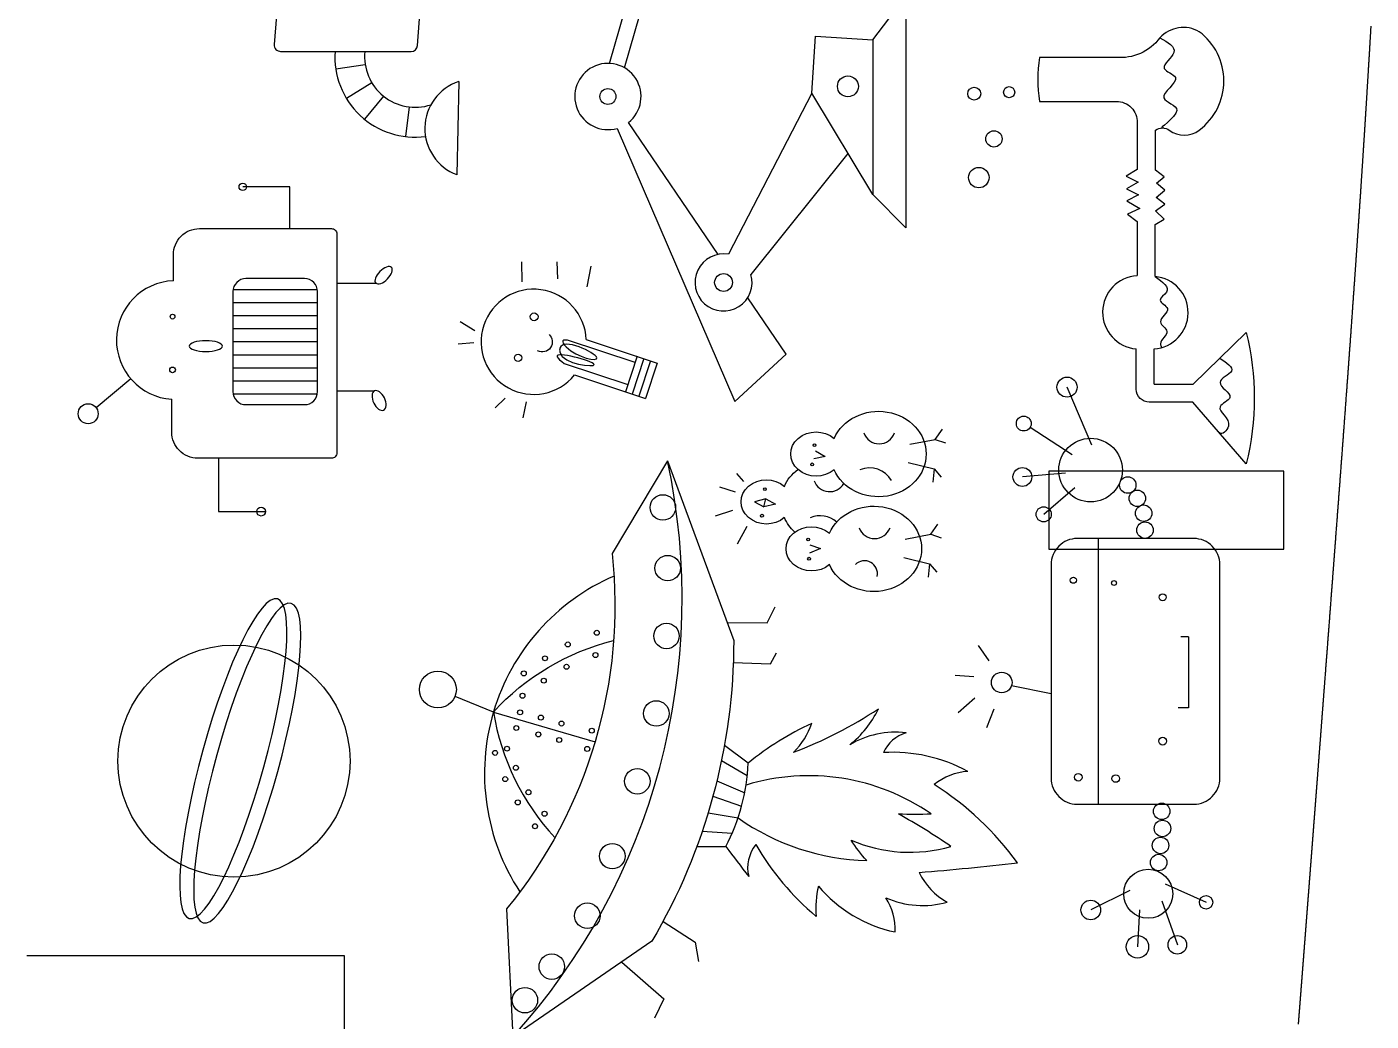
# Model space of a CAD drawing. Header units: millimetres. Extents: x -53 to 1579, y -453 to 381.
# Drawn here: x 303.3 to 354.8, y 187.3 to 225.4 of the extents above; entities that cross this region are included whole.
import ezdxf

# ---------------------------------------------------------------- set-up
doc = ezdxf.new("R2010")
doc.units = ezdxf.units.MM
doc.layers.add('design4', color=5, linetype='Continuous')
doc.layers.add('toCut', color=1, linetype='Continuous', true_color=0xff0000)

msp = doc.modelspace()

# ---------------------------------------------------------------- linework, layer by layer
at = {"layer": 'design4', "lineweight": -3}
for p, q in [((347.987, 211.727), (350.012, 213.712)), ((346.488, 211.727), (347.987, 211.727)), ((350.012, 208.679), (347.967, 211.039)), ((330.937, 197.21), (330.937, 197.21))]:
    msp.add_line(p, q, dxfattribs=at)
for points in [[(313.31, 231.409), (312.774, 224.743, 0.437917), (313.02, 224.477), (318.022, 224.477, 0.392661), (318.268, 224.705), (318.763, 231.371, 0.4361), (318.518, 231.636), (313.556, 231.636, 0.390901)], [(311.19, 215.274), (311.19, 211.444, 0.414214), (311.69, 210.944), (313.933, 210.944, 0.414214), (314.433, 211.444), (314.433, 215.274, 0.414214), (313.933, 215.774), (311.69, 215.774, 0.414214)], [(325.719, 205.238, -0.201036), (321.679, 191.63), (321.919, 186.727, 0.241469), (327.842, 208.793)], [(342.541, 204.815), (342.541, 196.636, 0.414214), (343.541, 195.636), (348.007, 195.636, 0.414214), (349.007, 196.636), (349.007, 204.815, 0.414214), (348.007, 205.815), (343.541, 205.815, 0.414214)]]:
    msp.add_lwpolyline(points, format="xyb", close=True, dxfattribs=at)
for points in [[(325.613, 224.02), (327.176, 229.436)], [(326.19, 223.854), (327.753, 229.269)], [(335.707, 224.92), (336.972, 226.597), (336.972, 217.718), (335.707, 218.991)], [(333.369, 222.878), (333.518, 225.068), (335.707, 224.92), (335.707, 218.991), (333.369, 222.878)], [(316.259, 223.97), (315.133, 223.796)], [(316.517, 223.269), (315.539, 222.679)], [(319.844, 223.326), (319.773, 219.756)], [(316.955, 222.768), (316.235, 221.879)], [(333.369, 222.878), (330.174, 216.705)], [(317.942, 222.353), (317.807, 221.215)], [(325.913, 221.531), (330.418, 211.064), (332.386, 212.878), (330.914, 215.041)], [(329.785, 216.701), (326.348, 221.756)], [(345.835, 221.755), (345.835, 219.96), (345.421, 219.693), (345.881, 219.463), (345.433, 219.209), (345.893, 218.978), (345.445, 218.748), (345.941, 218.458), (345.471, 218.24), (345.835, 217.963)], [(334.757, 220.571), (331.039, 215.935)], [(313.371, 217.691), (313.371, 219.29), (311.568, 219.29)], [(345.835, 217.963), (345.835, 215.887)], [(322.276, 215.656), (322.257, 216.423)], [(323.636, 215.771), (323.617, 216.423)], [(324.766, 215.465), (324.92, 216.251)], [(311.19, 215.359), (314.433, 215.359)], [(315.172, 215.602), (316.666, 215.602)], [(311.19, 214.859), (314.433, 214.859)], [(311.19, 214.359), (314.433, 214.359)], [(311.19, 213.859), (314.433, 213.859)], [(320.456, 213.778), (319.9, 214.123)], [(311.19, 213.359), (314.433, 213.359)], [(320.418, 213.318), (319.824, 213.26)], [(326.601, 212.564), (324.008, 213.421)], [(324.728, 213.44), (327.45, 212.54)], [(311.19, 212.859), (314.433, 212.859)], [(326.678, 212.796), (326.229, 211.437)], [(311.19, 212.359), (314.433, 212.359)], [(323.881, 212.518), (326.32, 211.712)], [(326.935, 212.711), (326.486, 211.352)], [(327.193, 212.625), (326.744, 211.267)], [(327.45, 212.54), (327.001, 211.182)], [(307.274, 211.94), (305.956, 210.823)], [(311.19, 211.859), (314.433, 211.859)], [(324.279, 212.082), (327.001, 211.182)], [(311.19, 211.359), (314.433, 211.359)], [(315.172, 211.471), (316.615, 211.471)], [(321.625, 211.19), (321.241, 210.825)], [(344.094, 209.39), (343.15, 211.616)], [(322.429, 211.055), (322.295, 210.442)], [(338.102, 209.613), (338.377, 209.999)], [(343.352, 209.019), (341.733, 210.065)], [(333.508, 209.175), (333.879, 208.964), (333.443, 208.865)], [(337.123, 209.426), (338.102, 209.613)], [(338.102, 209.613), (338.498, 209.481)], [(310.644, 208.892), (310.644, 206.848), (312.441, 206.848)], [(337.068, 208.722), (338.058, 208.48), (338.003, 207.974)], [(330.771, 208.001), (330.499, 208.301)], [(338.058, 208.48), (338.333, 208.161)], [(343.091, 208.324), (341.439, 208.173)], [(330.444, 207.592), (329.845, 207.783)], [(343.454, 207.763), (342.255, 206.742)], [(331.604, 207.341), (331.176, 207.227), (331.539, 207.031), (331.604, 207.341)], [(331.604, 207.341), (331.975, 207.129), (331.539, 207.031)], [(330.335, 206.884), (329.668, 206.666)], [(330.88, 206.271), (330.512, 205.603)], [(337.926, 205.979), (338.201, 206.364)], [(333.298, 205.574), (333.7, 205.429), (333.287, 205.258)], [(336.947, 205.792), (337.926, 205.979)], [(337.926, 205.979), (338.322, 205.847)], [(344.355, 195.636), (344.355, 205.815)], [(336.892, 205.088), (337.882, 204.846), (337.827, 204.34)], [(337.882, 204.846), (338.157, 204.527)], [(330.127, 202.598), (331.661, 202.586), (331.97, 203.203)], [(347.804, 202.053), (347.508, 202.053)], [(347.804, 202.053), (347.804, 199.333)], [(330.364, 201.071), (331.79, 201.018), (332.021, 201.43)], [(340.171, 201.133), (339.753, 201.714)], [(339.574, 200.522), (338.859, 200.567)], [(342.541, 199.864), (341.022, 200.176)], [(321.172, 199.168), (319.7, 199.767)], [(339.622, 199.699), (338.984, 199.141)], [(347.804, 199.333), (347.412, 199.333)], [(321.172, 199.168), (325.067, 198.028)], [(340.339, 199.281), (340.06, 198.563)], [(329.911, 197.311), (330.9, 196.732)], [(329.737, 196.537), (330.8, 196.07)], [(329.583, 195.938), (330.682, 195.564)], [(329.401, 195.306), (330.545, 195.109)], [(329.175, 194.603), (330.323, 194.529)], [(345.551, 192.328), (344.059, 191.582)], [(346.906, 192.583), (348.476, 191.877)], [(346.788, 191.936), (347.377, 190.248)], [(327.672, 191.143), (328.898, 190.354), (329.027, 189.609)], [(345.924, 191.582), (345.846, 190.17)], [(326.089, 189.589), (327.698, 188.183), (327.342, 187.438)]]:
    msp.add_lwpolyline(points, dxfattribs=at)
for points in [[(346.488, 211.727), (346.488, 213.084, 0.926305), (346.523, 215.853), (346.523, 217.849), (346.876, 218.057), (346.537, 218.376), (346.9, 218.624), (346.571, 218.885), (346.901, 219.165), (346.582, 219.432), (346.876, 219.675), (346.542, 219.93), (346.542, 221.461, -0.320545), (347.069, 221.461, 0.338601), (348.215, 221.461, 0.500684), (348.215, 225.234, 0.351946), (346.709, 225, -0.263464), (345.018, 224.252), (342.089, 224.252, 0.069738), (342.089, 222.561, 1)], [(342.089, 222.561), (345.045, 222.561, -0.428255), (345.835, 221.755)], [(308.91, 215.691), (308.91, 216.691, -0.414214), (309.91, 217.691), (314.972, 217.691, -0.414214), (315.172, 217.491), (315.172, 209.092, -0.414214), (314.972, 208.892), (309.845, 208.892, -0.414214), (308.845, 209.892), (308.845, 211.15)], [(323.302, 213.636, -0.885418), (322.866, 213.011)], [(350.012, 213.712, -0.123417), (350.012, 208.679)], [(347.967, 211.039), (346.3, 211.039, -0.414214), (345.8, 211.539), (345.8, 213.084)], [(327.842, 208.793), (330.379, 201.914, -0.133767), (327.244, 190.382), (321.919, 186.727)], [(321.172, 199.168, -0.148138), (325.777, 201.906, -1.625312)], [(321.172, 199.168, 0.148138), (323.527, 194.357, 1.625312)], [(328.965, 194.01), (330.078, 194.01, 0.109019), (330.937, 197.21), (330.021, 197.885)], [(330.545, 195.109, 0.147876), (335.477, 193.477, -0.043366), (334.881, 194.262, 0.176184), (338.7, 194.019, 0.020131), (336.696, 195.264, 0.009889), (337.942, 195.264, 0.22893), (330.853, 196.371, 1.610219)]]:
    msp.add_lwpolyline(points, format="xyb", dxfattribs=at)
for centre, radius in [((334.754, 223.14), 0.4), ((325.559, 222.751), 0.305), ((339.594, 222.859), 0.248), ((340.932, 222.917), 0.212), ((340.35, 221.128), 0.312), ((339.769, 219.644), 0.392), ((311.568, 219.29), 0.143), ((329.989, 215.626), 0.341), ((308.878, 214.316), 0.09), ((322.732, 214.311), 0.15), ((322.117, 212.74), 0.138), ((308.878, 212.277), 0.107), ((343.15, 211.616), 0.385), ((305.646, 210.597), 0.383), ((341.493, 210.22), 0.285), ((344.053, 208.437), 1.218), ((333.476, 209.39), 0.0517), ((333.384, 208.654), 0.0554), ((341.439, 208.173), 0.361), ((345.476, 207.863), 0.316), ((331.576, 207.703), 0.0517), ((345.844, 207.355), 0.316), ((327.665, 207.006), 0.488), ((346.085, 206.784), 0.316), ((312.271, 206.848), 0.17), ((331.462, 206.69), 0.0554), ((342.255, 206.742), 0.291), ((346.136, 206.137), 0.316), ((333.231, 205.781), 0.0517), ((327.849, 204.682), 0.488), ((333.265, 205.04), 0.0554), ((343.393, 204.218), 0.119), ((344.948, 204.111), 0.095), ((346.814, 203.565), 0.135), ((327.803, 202.081), 0.488), ((325.13, 202.204), 0.0951), ((311.23, 197.287), 4.447), ((324.022, 201.756), 0.0951), ((325.082, 201.349), 0.0951), ((323.149, 201.226), 0.0951), ((323.973, 200.901), 0.0951), ((319.043, 200.031), 0.708), ((322.335, 200.648), 0.0951), ((323.1, 200.37), 0.0951), ((340.648, 200.299), 0.394), ((322.286, 199.792), 0.0951), ((327.412, 199.113), 0.488), ((322.192, 199.154), 0.0951), ((322.993, 198.954), 0.0951), ((323.78, 198.725), 0.0951), ((322.049, 198.554), 0.0951), ((322.893, 198.31), 0.0951), ((324.939, 198.453), 0.0951), ((321.691, 197.762), 0.0951), ((323.694, 198.096), 0.0951), ((324.767, 197.753), 0.0951), ((346.814, 198.052), 0.15), ((321.234, 197.602), 0.0951), ((322.034, 197.03), 0.0951), ((326.684, 196.513), 0.488), ((343.58, 196.666), 0.144), ((345.016, 196.618), 0.144), ((321.623, 196.596), 0.0951), ((322.103, 195.704), 0.0951), ((322.515, 196.093), 0.0951), ((323.132, 195.27), 0.0951), ((346.778, 195.363), 0.316), ((322.766, 194.79), 0.0951), ((346.805, 194.705), 0.316), ((346.733, 194.056), 0.316), ((325.727, 193.644), 0.488), ((346.66, 193.401), 0.316), ((346.261, 192.205), 0.941), ((348.476, 191.877), 0.257), ((324.77, 191.363), 0.488), ((344.059, 191.582), 0.377), ((345.846, 190.17), 0.431), ((347.377, 190.248), 0.356), ((323.408, 189.413), 0.488), ((322.378, 188.126), 0.488)]:
    msp.add_circle(centre, radius, dxfattribs=at)
for centre, radius, start, end in [((318.17, 224.267), 3.074, 176.0853, 277.4631), ((318.171, 224.275), 1.936, 174.0255, 288.1786), ((325.559, 222.751), 1.27, 308.4054, 286.164), ((320.436, 221.529), 1.892, 108.2075, 249.5024), ((329.989, 215.626), 1.094, 80.2808, 16.3853), ((345.918, 214.484), 1.405, 93.3845, 265.1741), ((309.002, 213.418), 2.274, 92.3138, 266.0423), ((322.715, 213.352), 2.015, 2.5107, 320.9125), ((335.953, 210.07), 0.625, 199.2566, 340.7434), ((335.585, 207.55), 0.97, 29.9305, 112.34), ((334.049, 208.235), 0.625, 199.2566, 330.4701), ((333.681, 205.715), 0.97, 48.5373, 112.34), ((335.777, 206.436), 0.625, 199.2566, 340.7434), ((335.392, 204.466), 0.495, 348.1127, 135.3716), ((329.076, 196.813), 8.247, 113.4641, 213.3457), ((326.516, 213.642), 17.162, 291.0293, 303.2314), ((332.305, 201.045), 4.021, 308.7701, 334.0671), ((338.073, 188.527), 11.239, 114.747, 129.4148), ((330.661, 199.651), 2.858, 314.7901, 341.2963), ((336.597, 194.917), 3.48, 83.6763, 120.6561), ((337.433, 196.985), 1.462, 108.0285, 154.5158), ((336.469, 191.571), 6.053, 61.5838, 93.3692), ((339.505, 194.605), 2.295, 93.8902, 129.0463), ((331.794, 186.522), 11.687, 35.9631, 57.5808), ((432.748, 271.501), 128.631, 217.04361, 217.68547), ((332.344, 193.198), 1.431, 141.4925, 193.4393), ((340.284, 199.35), 10.476, 210.1461, 229.906), ((326.771, 323.328), 130.748, 274.69919, 276.35929), ((339.802, 194.128), 2.57, 205.5382, 241.0155), ((337.175, 191.648), 3.652, 166.4952, 184.9027), ((337.616, 195.829), 5.197, 219.8186, 258.2761), ((334.367, 190.851), 2.195, 357.1067, 33.043), ((337.619, 195.282), 3.528, 246.4254, 285.407)]:
    msp.add_arc(centre, radius, start, end, dxfattribs=at)
at = {"layer": 'design4', "lineweight": -3, "extrusion": (0, 0, -1)}
for centre, major_axis, ratio in [((316.966, 215.903), (-0.3, -0.3), 0.476686), ((310.153, 213.186), (-0.638, 0), 0.326385), ((316.79, 211.104), (-0.175, 0.367), 0.559989), ((311.205, 197.383), (1.688, 6.122), 0.190783), ((311.74, 197.209), (1.688, 6.122), 0.190783)]:
    msp.add_ellipse(centre, major_axis=major_axis, ratio=ratio, dxfattribs=at)
for centre, major_axis, ratio, start_param, end_param in [((335.924, 209.052), (-1.828, -0.015), 0.895725, 0.382038, 5.91577), ((333.535, 209.052), (-0.973, 0.015), 0.869687, 3.915417, 8.624748), ((331.631, 207.217), (-0.973, 0.015), 0.869687, 3.915417, 8.624748), ((334.02, 207.217), (-1.828, -0.015), 0.895725, 0.382038, 0.874722), ((335.748, 205.418), (-1.828, -0.015), 0.895725, 0.382038, 5.91577), ((334.02, 207.217), (-1.828, -0.015), 0.895725, 5.508239, 5.91577), ((333.359, 205.418), (-0.973, 0.015), 0.869687, 3.915417, 8.624748)]:
    msp.add_ellipse(centre, major_axis=major_axis, ratio=ratio, start_param=start_param, end_param=end_param, dxfattribs=at)
at = {"layer": 'design4', "lineweight": -3}
for points in [[(346.709, 225), (347.245, 224.442), (346.874, 223.83), (347.3, 223.478), (346.856, 222.699), (347.356, 222.218), (346.806, 221.545), (346.874, 221.569)], [(346.523, 215.853), (346.96, 215.252), (346.713, 214.948), (346.998, 214.625), (346.732, 214.112), (346.979, 213.751), (346.732, 213.276), (346.772, 213.133)], [(324.008, 213.421), (323.835, 213.394), (323.96, 213.158), (325.14, 212.741), (323.718, 213.11), (323.718, 212.952), (325.028, 212.485), (323.615, 212.782), (323.881, 212.518)], [(349, 212.72), (349.448, 212.231), (349.011, 211.794), (349.391, 211.224), (349.011, 210.863), (349.334, 210.122), (348.99, 209.859), (348.954, 209.913)]]:
    msp.add_spline(points, degree=3, dxfattribs=at)
at = {"layer": 'toCut'}
msp.add_lwpolyline([(342.453, 208.402), (342.453, 205.402), (351.453, 205.402), (351.453, 208.402)], close=True, dxfattribs=at)
for points in [[(354.762, 224.782), (354.781, 225.112), (354.801, 225.441)], [(354.723, 224.124), (354.743, 224.453), (354.762, 224.782)], [(354.683, 223.468), (354.703, 223.796), (354.723, 224.124)], [(354.643, 222.815), (354.663, 223.142), (354.683, 223.468)], [(354.603, 222.163), (354.623, 222.489), (354.643, 222.815)], [(354.562, 221.513), (354.582, 221.838), (354.603, 222.163)], [(354.52, 220.864), (354.541, 221.188), (354.562, 221.513)], [(354.479, 220.217), (354.499, 220.541), (354.52, 220.864)], [(354.436, 219.572), (354.457, 219.894), (354.479, 220.217)], [(354.394, 218.927), (354.415, 219.249), (354.436, 219.572)], [(354.35, 218.284), (354.372, 218.606), (354.394, 218.927)], [(354.307, 217.642), (354.329, 217.963), (354.35, 218.284)], [(354.263, 217.001), (354.285, 217.322), (354.307, 217.642)], [(354.219, 216.361), (354.241, 216.681), (354.263, 217.001)], [(354.174, 215.722), (354.197, 216.042), (354.219, 216.361)], [(354.084, 214.446), (354.129, 215.084), (354.174, 215.722)], [(353.993, 213.172), (354.039, 213.809), (354.084, 214.446)], [(353.901, 211.9), (353.947, 212.536), (353.993, 213.172)], [(353.807, 210.628), (353.854, 211.264), (353.901, 211.9)], [(353.713, 209.356), (353.76, 209.992), (353.807, 210.628)], [(353.618, 208.083), (353.665, 208.719), (353.713, 209.356)], [(353.522, 206.809), (353.57, 207.446), (353.618, 208.083)], [(353.425, 205.532), (353.473, 206.17), (353.522, 206.809)], [(353.377, 204.892), (353.401, 205.212), (353.425, 205.532)], [(353.328, 204.251), (353.352, 204.572), (353.377, 204.892)], [(353.231, 202.968), (353.279, 203.61), (353.328, 204.251)], [(353.133, 201.683), (353.182, 202.325), (353.231, 202.968)], [(353.035, 200.4), (353.084, 201.042), (353.133, 201.683)], [(352.986, 199.76), (353.011, 200.08), (353.035, 200.4)], [(352.937, 199.122), (352.962, 199.441), (352.986, 199.76)], [(352.889, 198.485), (352.913, 198.803), (352.937, 199.122)], [(352.84, 197.851), (352.865, 198.168), (352.889, 198.485)], [(352.792, 197.219), (352.816, 197.535), (352.84, 197.851)], [(352.744, 196.59), (352.768, 196.904), (352.792, 197.219)], [(352.696, 195.964), (352.708, 196.12), (352.72, 196.276)], [(352.72, 196.276), (352.732, 196.433), (352.744, 196.59)], [(352.672, 195.652), (352.684, 195.808), (352.696, 195.964)], [(352.624, 195.032), (352.636, 195.187), (352.648, 195.342)], [(352.648, 195.342), (352.66, 195.497), (352.672, 195.652)], [(352.577, 194.416), (352.589, 194.57), (352.601, 194.724)], [(352.601, 194.724), (352.612, 194.878), (352.624, 195.032)], [(352.553, 194.11), (352.565, 194.263), (352.577, 194.416)], [(352.507, 193.501), (352.518, 193.653), (352.53, 193.805)], [(352.53, 193.805), (352.542, 193.957), (352.553, 194.11)], [(352.46, 192.897), (352.472, 193.047), (352.483, 193.198)], [(352.483, 193.198), (352.495, 193.349), (352.507, 193.501)], [(352.437, 192.597), (352.448, 192.747), (352.46, 192.897)], [(352.391, 192.001), (352.402, 192.149), (352.414, 192.298)], [(352.414, 192.298), (352.425, 192.447), (352.437, 192.597)], [(352.345, 191.411), (352.357, 191.558), (352.368, 191.705)], [(352.368, 191.705), (352.379, 191.853), (352.391, 192.001)], [(352.3, 190.827), (352.311, 190.973), (352.323, 191.118)], [(352.323, 191.118), (352.334, 191.264), (352.345, 191.411)], [(352.278, 190.538), (352.289, 190.682), (352.3, 190.827)], [(352.233, 189.964), (352.244, 190.107), (352.255, 190.25)], [(352.255, 190.25), (352.267, 190.394), (352.278, 190.538)], [(315.453, 189.844), (315.453, 185.844), (315.453, 181.844)], [(352.189, 189.398), (352.2, 189.539), (352.211, 189.68)], [(352.211, 189.68), (352.222, 189.822), (352.233, 189.964)], [(352.146, 188.839), (352.157, 188.978), (352.167, 189.117)], [(352.167, 189.117), (352.178, 189.257), (352.189, 189.398)], [(352.103, 188.288), (352.114, 188.425), (352.124, 188.562)], [(352.124, 188.562), (352.135, 188.7), (352.146, 188.839)], [(352.061, 187.745), (352.071, 187.88), (352.082, 188.015)], [(352.082, 188.015), (352.092, 188.151), (352.103, 188.288)], [(352.019, 187.211), (352.029, 187.344), (352.04, 187.477)], [(352.04, 187.477), (352.05, 187.611), (352.061, 187.745)]]:
    msp.add_open_spline(points, degree=2, dxfattribs=at)
msp.add_open_spline([(303.296, 189.844), (303.766, 189.844), (304.236, 189.844), (306.574, 189.844), (308.912, 189.844), (312.183, 189.844), (315.453, 189.844)], degree=2, knots=[8, 8, 8, 9, 9, 10, 10, 11, 11, 11], dxfattribs=at)

doc.saveas('drawing.dxf')
